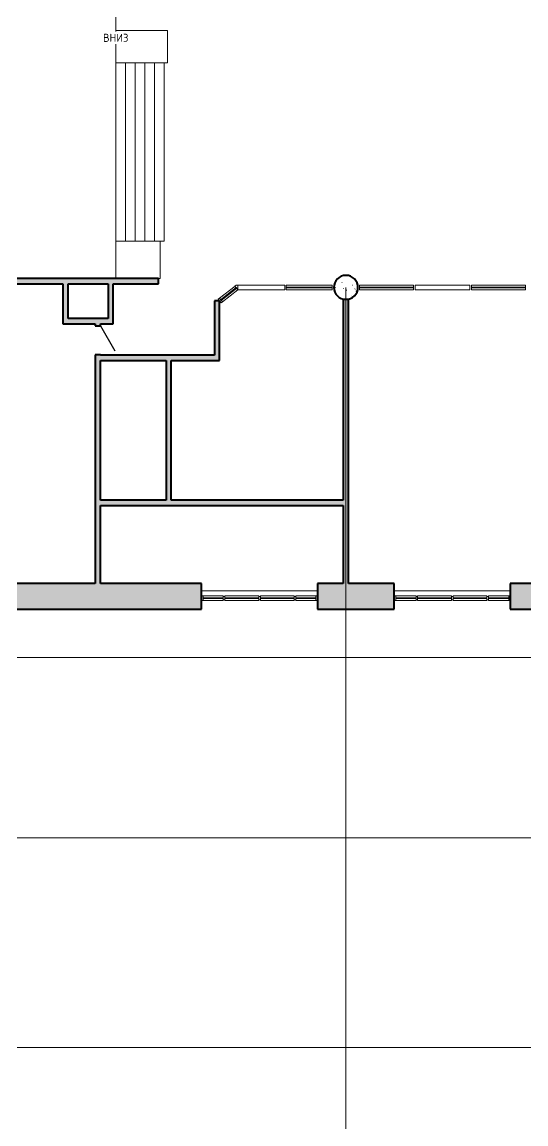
# Model space of a CAD drawing. Header units: millimetres. Extents: x -13853 to 411335, y -23261 to 161252.
# Drawn here: x 155746 to 171383, y 10914 to 45088 of the extents above; entities that cross this region are included whole.
import ezdxf

# ---------------------------------------------------------------- set-up
doc = ezdxf.new("R2010")
doc.units = ezdxf.units.MM
doc.linetypes.add('ADSK_Линия сетки', pattern=[21, 12, -3, 3, -3])
doc.linetypes.add('ADSK_Сверху', pattern=[4.5, 3, -1.5])
for name, color, linetype, lineweight in [('Двери', 7, 'Continuous', 18), ('Импосты витража', 7, 'Continuous', 18), ('Лестницы', 7, 'Continuous', 18), ('Несущие колонны', 7, 'Continuous', 18), ('Оси', 7, 'Continuous', 9), ('Пандус', 7, 'Continuous', 18), ('Панели витража', 7, 'Continuous', 18), ('Панель', 7, 'Continuous', 30), ('Перекрытия', 7, 'Continuous', 18), ('Стены', 7, 'Continuous', 18), ('Стены разрез', 7, 'Continuous', 40), ('Текст ВНИЗ', 7, 'Continuous', 18)]:
    doc.layers.add(name, color=color, linetype=linetype, lineweight=lineweight)
doc.styles.add('GOST Common', font='GOST Common.ttf', dxfattribs={"height": 250})

# ---------------------------------------------------------------- blocks, each defined once
blk = doc.blocks.new('Бетон-Круглого сечения-Колонна - 750 мм-V1-001_Весь этаж')
at = {"layer": 'Несущие колонны', "lineweight": 9}
h = blk.add_hatch(dxfattribs=at)
h.set_pattern_fill('FP_2', color=256, style=0, pattern_type=2)
h.set_pattern_definition([(50, (-165795.95, -36857.4), (728.7365, -63.7558), [76.2, -838.2]), (355, (-165795.95, -36857.4), (-140.9716, 764.2276), [60.96, -670.56]), (100.451, (-165735.2, -36862.7), (587.77, 700.4668), [64.76, -712.36]), (46.184, (-165795.95, -36654.2), (1084.3162, -168.171), [114.3, -1257.3]), (96.636, (-165705.6, -36668.2), (949.61, 989.71), [97.14, -1068.54]), (351.184, (-165796, -36654.2), (949.6206, 989.701), [91.44, -1005.84]), (21, (-165694.35, -36705), (606.4579, -409.0606), [76.2, -838.2]), (326, (-165694.35, -36705), (247.2083, 736.753), [60.96, -670.56]), (71.451, (-165643.8, -36739.1), (853.6683, 327.6855), [64.76, -712.36]), (37.5, (-165795.95, -36857.38), (12.3547, 338.2201), [6.706, -655.726, 6.706, -674.014, -673.1]), (37.5, (-165795.95, -36857.38), (12.3547, 338.2201), [-1343.152, 6.706, -666.394]), (7.5, (-165795.95, -36857.38), (267.2789, 400.7221), [6.706, -381.406, 6.706, -640.486, -256.54]), (7.5, (-165795.95, -36857.38), (267.2789, 400.7221), [-1035.304, 6.706, -249.834]), (327.5, (-166022.52, -36857.38), (542.36333, -22.91534), [6.706, -247.294, 6.706, -1837.334]), (327.5, (-166022.52, -36857.38), (542.36333, -22.91534), [-260.706, -785.774, 6.706, -1044.854]), (317.5, (-166124.1, -36857.4), (592.517, 101.7071), [6.706, -323.494, 6.706, -1266.342]), (317.5, (-166124.1, -36857.4), (592.517, 101.7071), [-336.906, -519.582, 6.706, -740.054])])
h.paths.add_polyline_path([(0, -375), (65, -369), (128, -352), (188, -325), (241, -287), (287, -241), (325, -187), (352, -128), (369, -65), (375, 0), (369, 65), (352, 128), (325, 188), (287, 241), (241, 287), (188, 325), (128, 352), (65, 369), (0, 375), (-65, 369), (-128, 352), (-187, 325), (-241, 287), (-287, 241), (-325, 188), (-352, 128), (-369, 65), (-375, 0), (-369, -65), (-352, -128), (-325, -187), (-287, -241), (-241, -287), (-187, -325), (-128, -352), (-65, -369)], flags=0)
at = {"layer": 'Несущие колонны', "lineweight": 40}
for start, end in [(360, 180), (180, 360)]:
    blk.add_arc((0, 0), 375, start, end, dxfattribs=at)
blk = doc.blocks.new('AC_Дверь_Однопольная_ДеревяннаяВнутренняя_ГОСТ6629-88 - 860х2080h-423991-001_Весь этаж')
at = {"layer": 'Панель'}
blk.add_line((-450, 80), (329, 530), dxfattribs=at)
blk = doc.blocks.new('Системная панель - ADSK_Cтеклопакет_25-731691-001_Весь этаж')
at = {"layer": 'Панели витража'}
for p, q in [((312.5, 12.5), (-312.5, 12.5)), ((-312.5, 12.5), (-312.5, -12.5)), ((312.5, -12.5), (312.5, 12.5)), ((-312.5, -12.5), (312.5, -12.5))]:
    blk.add_line(p, q, dxfattribs=at)
blk = doc.blocks.new('Системная панель - ADSK_Cтеклопакет_25-705776-001_Весь этаж')
at = {"layer": 'Панели витража'}
for p, q in [((525, 12.5), (-525, 12.5)), ((-525, 12.5), (-525, -12.5)), ((525, -12.5), (525, 12.5)), ((-525, -12.5), (525, -12.5))]:
    blk.add_line(p, q, dxfattribs=at)
blk = doc.blocks.new('Прямоугольный импост - 50х150-732079-001_Весь этаж')
at = {"layer": 'Импосты витража'}
for p, q in [((-50, 75), (0, 75)), ((-50, -75), (-50, 75)), ((0, 75), (0, -75)), ((0, -75), (-50, -75))]:
    blk.add_line(p, q, dxfattribs=at)
blk = doc.blocks.new('Прямоугольный импост - 50х150-731680-001_Весь этаж')
at = {"layer": 'Импосты витража'}
for p, q in [((176242, 27270), (176242, 27295)), ((176242, 27295), (176867, 27295)), ((176242, 27145), (176242, 27170)), ((176242, 27145), (176867, 27145))]:
    blk.add_line(p, q, dxfattribs=at)
blk = doc.blocks.new('Прямоугольный импост - 50х150-731679-001_Весь этаж')
at = {"layer": 'Импосты витража'}
for p, q in [((174042, 27270), (174042, 27295)), ((174042, 27295), (175092, 27295)), ((174042, 27145), (174042, 27170)), ((174042, 27145), (175092, 27145)), ((175092, 27295), (175092, 27270)), ((175092, 27170), (175092, 27145))]:
    blk.add_line(p, q, dxfattribs=at)
blk = doc.blocks.new('Прямоугольный импост - 50х150-V4-001_Весь этаж')
at = {"layer": 'Импосты витража'}
for p, q in [((173367, 27295), (173992, 27295)), ((173367, 27145), (173992, 27145)), ((173992, 27295), (173992, 27270)), ((173992, 27170), (173992, 27145))]:
    blk.add_line(p, q, dxfattribs=at)
blk = doc.blocks.new('Прямоугольный импост - 50х150-732085-001_Весь этаж')
at = {"layer": 'Импосты витража'}
for p, q in [((0, 75), (-50, 75)), ((-50, 75), (-50, -75)), ((0, -75), (0, 75)), ((-50, -75), (0, -75))]:
    blk.add_line(p, q, dxfattribs=at)
blk = doc.blocks.new('Прямоугольный импост - 50х100-732067-001_Весь этаж')
at = {"layer": 'Импосты витража'}
for p, q in [((-25, 50), (25, 50)), ((-25, -50), (-25, 50)), ((25, 50), (25, -50)), ((25, -50), (-25, -50))]:
    blk.add_line(p, q, dxfattribs=at)
blk = doc.blocks.new('Системная панель - ADSK_Cтеклопакет_25-1055202-001_Весь этаж')
at = {"layer": 'Панели витража'}
for p, q in [((837.5, 12.5), (-837.5, 12.5)), ((-837.5, 12.5), (-837.5, -12.5)), ((837.5, -12.5), (837.5, 12.5)), ((-837.5, -12.5), (837.5, -12.5))]:
    blk.add_line(p, q, dxfattribs=at)
blk = doc.blocks.new('Системная панель - ADSK_Cтеклопакет_25-1055263-001_Весь этаж')
at = {"layer": 'Панели витража'}
for p, q in [((712.5, 12.5), (-712.5, 12.5)), ((-712.5, 12.5), (-712.5, -12.5)), ((712.5, -12.5), (712.5, 12.5)), ((-712.5, -12.5), (712.5, -12.5))]:
    blk.add_line(p, q, dxfattribs=at)
blk = doc.blocks.new('Системная панель - ADSK_Cтеклопакет_25-1055348-001_Весь этаж')
at = {"layer": 'Панели витража'}
for p, q in [((306, 13), (-306, 13)), ((-306, 13), (-306, -13)), ((306, -13), (306, 13)), ((-306, -13), (306, -13))]:
    blk.add_line(p, q, dxfattribs=at)
blk = doc.blocks.new('Прямоугольный импост - 50х150-1055193-001_Весь этаж')
at = {"layer": 'Импосты витража'}
for p, q in [((175696, 36870), (175696, 36932)), ((175696, 36932), (177371, 36932)), ((177371, 36932), (177371, 36870)), ((175696, 36782), (175696, 36845)), ((177371, 36782), (175696, 36782)), ((177371, 36845), (177371, 36782))]:
    blk.add_line(p, q, dxfattribs=at)
blk = doc.blocks.new('Прямоугольный импост - 50х150-1055194-001_Весь этаж')
at = {"layer": 'Импосты витража'}
for p, q in [((173946, 36932), (173946, 36782)), ((175646, 36932), (173946, 36932)), ((175646, 36782), (175646, 36932)), ((173946, 36782), (175646, 36782))]:
    blk.add_line(p, q, dxfattribs=at)
blk = doc.blocks.new('Прямоугольный импост - 50х150-V28-001_Весь этаж')
at = {"layer": 'Импосты витража'}
for p, q in [((163946, 36870), (163946, 36932)), ((163946, 36932), (165371, 36932)), ((165371, 36932), (165371, 36870)), ((163946, 36782), (163946, 36845)), ((165371, 36782), (163946, 36782)), ((165371, 36845), (165371, 36782))]:
    blk.add_line(p, q, dxfattribs=at)
blk = doc.blocks.new('Прямоугольный импост - 50х150-1055353-001_Весь этаж')
at = {"layer": 'Импосты витража'}
for p, q in [((162447, 36932), (162447, 36782)), ((163896, 36932), (162447, 36932)), ((163896, 36782), (163896, 36932)), ((162447, 36782), (163896, 36782))]:
    blk.add_line(p, q, dxfattribs=at)
blk = doc.blocks.new('Прямоугольный импост - 50х150-1055344-001_Весь этаж')
at = {"layer": 'Импосты витража'}
for p, q in [((161871, 36526), (162355, 36901)), ((162447, 36782), (161963, 36407))]:
    blk.add_line(p, q, dxfattribs=at)
blk = doc.blocks.new('Прямоугольный импост - 50х150-1055284-001_Весь этаж')
at = {"layer": 'Импосты витража'}
for p, q in [((-50, 75), (0, 75)), ((-50, -75), (-50, 75)), ((0, 75), (0, -75)), ((0, -75), (-50, -75))]:
    blk.add_line(p, q, dxfattribs=at)
blk = doc.blocks.new('Квадратный угловой импост - 150х150-1055350-001_Весь этаж')
at = {"layer": 'Импосты витража'}
for p, q in [((26, 75), (-26, 75)), ((-26, 75), (-26, -75)), ((-26, -75), (66, 44)), ((66, 44), (26, 75))]:
    blk.add_line(p, q, dxfattribs=at)
blk = doc.blocks.new('Перекрытия лестница влево - Перекрытия лестница влево-1195055-001_Весь этаж')
at = {"layer": 'Перекрытия'}
for p, q in [((160031, 38291), (158655, 38291)), ((158655, 38291), (158655, 37134)), ((160031, 37134), (160031, 38291)), ((159976, 37134), (160031, 37134))]:
    blk.add_line(p, q, dxfattribs=at)

msp = doc.modelspace()

# ---------------------------------------------------------------- hatches: boundary and pattern name
at = {"layer": 'Стены'}
for points in [[(159976, 36974), (159976, 37134), (153576, 37134), (153576, 36974), (158577, 36974)], [(157017, 35890), (157177, 35890), (157177, 36974), (157017, 36974)], [(158417, 35890), (158577, 35890), (158577, 36974), (158417, 36974)], [(161877, 34754), (161877, 36437), (161717, 36437), (161717, 34754)], [(165876, 27675), (165876, 36482), (165716, 36482), (165716, 27675)], [(157017, 35730), (158577, 35730), (158577, 35890), (157017, 35890)], [(160217, 34594), (161877, 34594), (161877, 34754), (158177, 34754), (158177, 34594)], [(160217, 30255), (160377, 30255), (160377, 34594), (160217, 34594)], [(165716, 30095), (165716, 30255), (158177, 30255), (158177, 30095), (162883, 30095)]]:
    msp.add_hatch(color=256, dxfattribs=at).paths.add_polyline_path(points, flags=0)
h = msp.add_hatch(color=256, dxfattribs=at)
h.paths.add_polyline_path([(158177, 27675), (158177, 34770), (158017, 34770), (158017, 27675)], flags=0)
h.paths.add_polyline_path([(158017, 35670), (158177, 35670), (158177, 35730), (158017, 35730), (158017, 35677)], flags=0)
h = msp.add_hatch(color=256, dxfattribs=at)
h.paths.add_polyline_path([(219350, 26875), (219350, 27675), (212916, 27675), (212916, 26875)], flags=0)
h.paths.add_polyline_path([(209316, 26875), (209316, 27675), (206896, 27675), (206896, 26875)], flags=0)
h.paths.add_polyline_path([(203296, 26875), (203296, 27675), (200916, 27675), (200916, 26875)], flags=0)
h.paths.add_polyline_path([(197316, 26875), (197316, 27675), (194897, 27675), (194897, 26875)], flags=0)
h.paths.add_polyline_path([(188837, 26875), (191297, 26875), (191297, 27675), (188837, 27675)], flags=0)
h.paths.add_polyline_path([(185237, 26875), (185237, 27675), (182897, 27675), (182897, 26875)], flags=0)
h.paths.add_polyline_path([(176917, 26875), (179297, 26875), (179297, 27675), (176917, 27675)], flags=0)
h.paths.add_polyline_path([(173317, 26875), (173317, 27675), (170897, 27675), (170897, 26875), (171322, 26875)], flags=0)
h.paths.add_polyline_path([(153966, 26875), (161317, 26875), (161317, 27675), (153966, 27675)], flags=0)
h.paths.add_polyline_path([(164917, 26875), (167297, 26875), (167297, 27675), (164917, 27675)], flags=0)

# ---------------------------------------------------------------- linework, layer by layer
at = {"layer": 'Лестницы'}
for p, q in [((158655, 38291), (158655, 43821)), ((158955, 43821), (158655, 43821)), ((159255, 43821), (158955, 43821)), ((158955, 38291), (158955, 43821)), ((159555, 43821), (159255, 43821)), ((159255, 38291), (159255, 43821)), ((159855, 43821), (159555, 43821)), ((159555, 38291), (159555, 43821)), ((160155, 43821), (159855, 43821)), ((159855, 38291), (159855, 43821)), ((160155, 38291), (160155, 43821)), ((160155, 38291), (160031, 38291))]:
    msp.add_line(p, q, dxfattribs=at)
at = {"layer": 'Лестницы', "linetype": 'ADSK_Сверху'}
for p, q in [((158955, 38291), (158955, 43821)), ((159255, 38291), (159255, 43821)), ((159555, 38291), (159555, 43821)), ((159855, 38291), (159855, 43821)), ((160155, 38291), (160155, 43821))]:
    msp.add_line(p, q, dxfattribs=at)
at = {"layer": 'Оси', "linetype": 'ADSK_Линия сетки'}
for p, q in [((165796, 36857), (165796, -22443)), ((410517, 25385), (-13035, 25385)), ((-13035, 19785), (410517, 19785)), ((-13035, 13285), (410517, 13285))]:
    msp.add_line(p, q, dxfattribs=at)
at = {"layer": 'Пандус'}
for p, q in [((158655, 44821), (158655, 43821)), ((160255, 44821), (158655, 44821)), ((160255, 44821), (160255, 43821)), ((159249, 43821), (158655, 43821)), ((159516, 43821), (159255, 43821)), ((159782, 43821), (159555, 43821)), ((160049, 43821), (159855, 43821)), ((160255, 43821), (160155, 43821))]:
    msp.add_line(p, q, dxfattribs=at)
at = {"layer": 'Перекрытия'}
for p, q in [((158655, 37134), (158655, 46049)), ((161317, 27449), (164917, 27449)), ((167297, 27449), (170897, 27449))]:
    msp.add_line(p, q, dxfattribs=at)
at = {"layer": 'Стены разрез'}
for p, q in [((159976, 37134), (151856, 37134)), ((153576, 36974), (157017, 36974)), ((157017, 36974), (157017, 35730)), ((157177, 36974), (158417, 36974)), ((157177, 35890), (157177, 36974)), ((158417, 36974), (158417, 35890)), ((158577, 36974), (159976, 36974)), ((158577, 35730), (158577, 36974)), ((159976, 36974), (159976, 37134)), ((161877, 36437), (161717, 36437)), ((161717, 36437), (161717, 34754)), ((161877, 34594), (161877, 36437)), ((165716, 36482), (165716, 30255)), ((165876, 36482), (165716, 36482)), ((165876, 27675), (165876, 36482)), ((158417, 35890), (157177, 35890)), ((157017, 35730), (158017, 35730)), ((158017, 35730), (158017, 35670)), ((158017, 35670), (158177, 35670)), ((158177, 35670), (158177, 35730)), ((158177, 35730), (158577, 35730)), ((158177, 34770), (158017, 34770)), ((158017, 34770), (158017, 27675)), ((158177, 34754), (158177, 34770)), ((161717, 34754), (158177, 34754)), ((158177, 30255), (158177, 34594)), ((158177, 34594), (160217, 34594)), ((160217, 34594), (160217, 30255)), ((160377, 34594), (161877, 34594)), ((160377, 30255), (160377, 34594)), ((160217, 30255), (158177, 30255)), ((158177, 27675), (158177, 30095)), ((158177, 30095), (165716, 30095)), ((165716, 30255), (160377, 30255)), ((165716, 30095), (165716, 27675)), ((158017, 27675), (153966, 27675)), ((161317, 27675), (158177, 27675)), ((161317, 26875), (161317, 27675)), ((165716, 27675), (164917, 27675)), ((164917, 27675), (164917, 26875)), ((167297, 27675), (165876, 27675)), ((167297, 26875), (167297, 27675)), ((171716, 27675), (170897, 27675)), ((170897, 27675), (170897, 26875)), ((153186, 26875), (161317, 26875)), ((164917, 26875), (167297, 26875)), ((170897, 26875), (173317, 26875))]:
    msp.add_line(p, q, dxfattribs=at)

# ---------------------------------------------------------------- block references
at = {"layer": 'Двери', "rotation": 270}
msp.add_blockref('AC_Дверь_Однопольная_ДеревяннаяВнутренняя_ГОСТ6629-88 - 860х2080h-423991-001_Весь этаж', (158097, 35220), dxfattribs=at)
at = {"layer": 'Импосты витража', "rotation": 37.78746705258487}
msp.add_blockref('Квадратный угловой импост - 150х150-1055350-001_Весь этаж', (162421, 36857), dxfattribs=at)
at = {"layer": 'Импосты витража'}
for name, p in [('Прямоугольный импост - 50х150-1055353-001_Весь этаж', (0, 0)), ('Прямоугольный импост - 50х150-V28-001_Весь этаж', (0, 0)), ('Прямоугольный импост - 50х150-1055193-001_Весь этаж', (-9475, 0)), ('Прямоугольный импост - 50х150-1055194-001_Весь этаж', (-6000, 0)), ('Прямоугольный импост - 50х150-1055193-001_Весь этаж', (-6000, 0)), ('Прямоугольный импост - 50х150-1055344-001_Весь этаж', (0, 0)), ('Прямоугольный импост - 50х150-V4-001_Весь этаж', (-12000, 0)), ('Прямоугольный импост - 50х150-731679-001_Весь этаж', (-12000, 0)), ('Прямоугольный импост - 50х150-731679-001_Весь этаж', (-10900, 0)), ('Прямоугольный импост - 50х150-731680-001_Весь этаж', (-12000, 0)), ('Прямоугольный импост - 50х150-732085-001_Весь этаж', (164917, 27220)), ('Прямоугольный импост - 50х150-V4-001_Весь этаж', (-6020, 0)), ('Прямоугольный импост - 50х150-731679-001_Весь этаж', (-6020, 0)), ('Прямоугольный импост - 50х150-731679-001_Весь этаж', (-4920, 0)), ('Прямоугольный импост - 50х150-731680-001_Весь этаж', (-6020, 0)), ('Прямоугольный импост - 50х150-732085-001_Весь этаж', (170897, 27220))]:
    msp.add_blockref(name, p, dxfattribs=at)
at = {"layer": 'Импосты витража', "extrusion": (0, 0, -1), "rotation": 322.2125329474151}
msp.add_blockref('Прямоугольный импост - 50х150-1055284-001_Весь этаж', (-161877, 36436), dxfattribs=at)
at = {"layer": 'Импосты витража', "extrusion": (0, 0, -1)}
for name, p in [('Прямоугольный импост - 50х150-732079-001_Весь этаж', (-161317, 27220)), ('Прямоугольный импост - 50х100-732067-001_Весь этаж', (-162017, 27220)), ('Прямоугольный импост - 50х100-732067-001_Весь этаж', (-163117, 27220)), ('Прямоугольный импост - 50х100-732067-001_Весь этаж', (-164217, 27220)), ('Прямоугольный импост - 50х150-732079-001_Весь этаж', (-167297, 27220)), ('Прямоугольный импост - 50х100-732067-001_Весь этаж', (-167997, 27220)), ('Прямоугольный импост - 50х100-732067-001_Весь этаж', (-169097, 27220)), ('Прямоугольный импост - 50х100-732067-001_Весь этаж', (-170197, 27220))]:
    msp.add_blockref(name, p, dxfattribs=at)
at = {"layer": 'Несущие колонны'}
msp.add_blockref('Бетон-Круглого сечения-Колонна - 750 мм-V1-001_Весь этаж', (165796, 36857), dxfattribs=at)
at = {"layer": 'Панели витража'}
for name, p, rotation in [('Системная панель - ADSK_Cтеклопакет_25-1055348-001_Весь этаж', (162159, 36654), 217.7874670525848), ('Системная панель - ADSK_Cтеклопакет_25-1055263-001_Весь этаж', (164658, 36857), 180), ('Системная панель - ADSK_Cтеклопакет_25-1055202-001_Весь этаж', (167058, 36857), 180), ('Системная панель - ADSK_Cтеклопакет_25-1055202-001_Весь этаж', (170533, 36857), 180), ('Системная панель - ADSK_Cтеклопакет_25-731691-001_Весь этаж', (161680, 27220), 180), ('Системная панель - ADSK_Cтеклопакет_25-705776-001_Весь этаж', (162567, 27220), 180), ('Системная панель - ADSK_Cтеклопакет_25-705776-001_Весь этаж', (163667, 27220), 180), ('Системная панель - ADSK_Cтеклопакет_25-731691-001_Весь этаж', (164555, 27220), 180), ('Системная панель - ADSK_Cтеклопакет_25-731691-001_Весь этаж', (167660, 27220), 180), ('Системная панель - ADSK_Cтеклопакет_25-705776-001_Весь этаж', (168547, 27220), 180), ('Системная панель - ADSK_Cтеклопакет_25-705776-001_Весь этаж', (169647, 27220), 180), ('Системная панель - ADSK_Cтеклопакет_25-731691-001_Весь этаж', (170535, 27220), 180)]:
    msp.add_blockref(name, p, dxfattribs=dict(at, rotation=rotation))
at = {"layer": 'Перекрытия'}
msp.add_blockref('Перекрытия лестница влево - Перекрытия лестница влево-1195055-001_Весь этаж', (0, 0), dxfattribs=at)

# ---------------------------------------------------------------- next in the draw order: texts
at = {"layer": 'Текст ВНИЗ', "insert": (158260, 44724), "char_height": 250, "width": 946.05, "attachment_point": 1, "line_spacing_factor": 1.022761, "style": 'GOST Common', "bg_fill": 3, "box_fill_scale": 1.25, "bg_fill_color": 256, "bg_fill_true_color": 13158600, "bg_fill_transparency": 0}
msp.add_mtext('ВНИЗ', dxfattribs=at)

doc.saveas('drawing.dxf')
